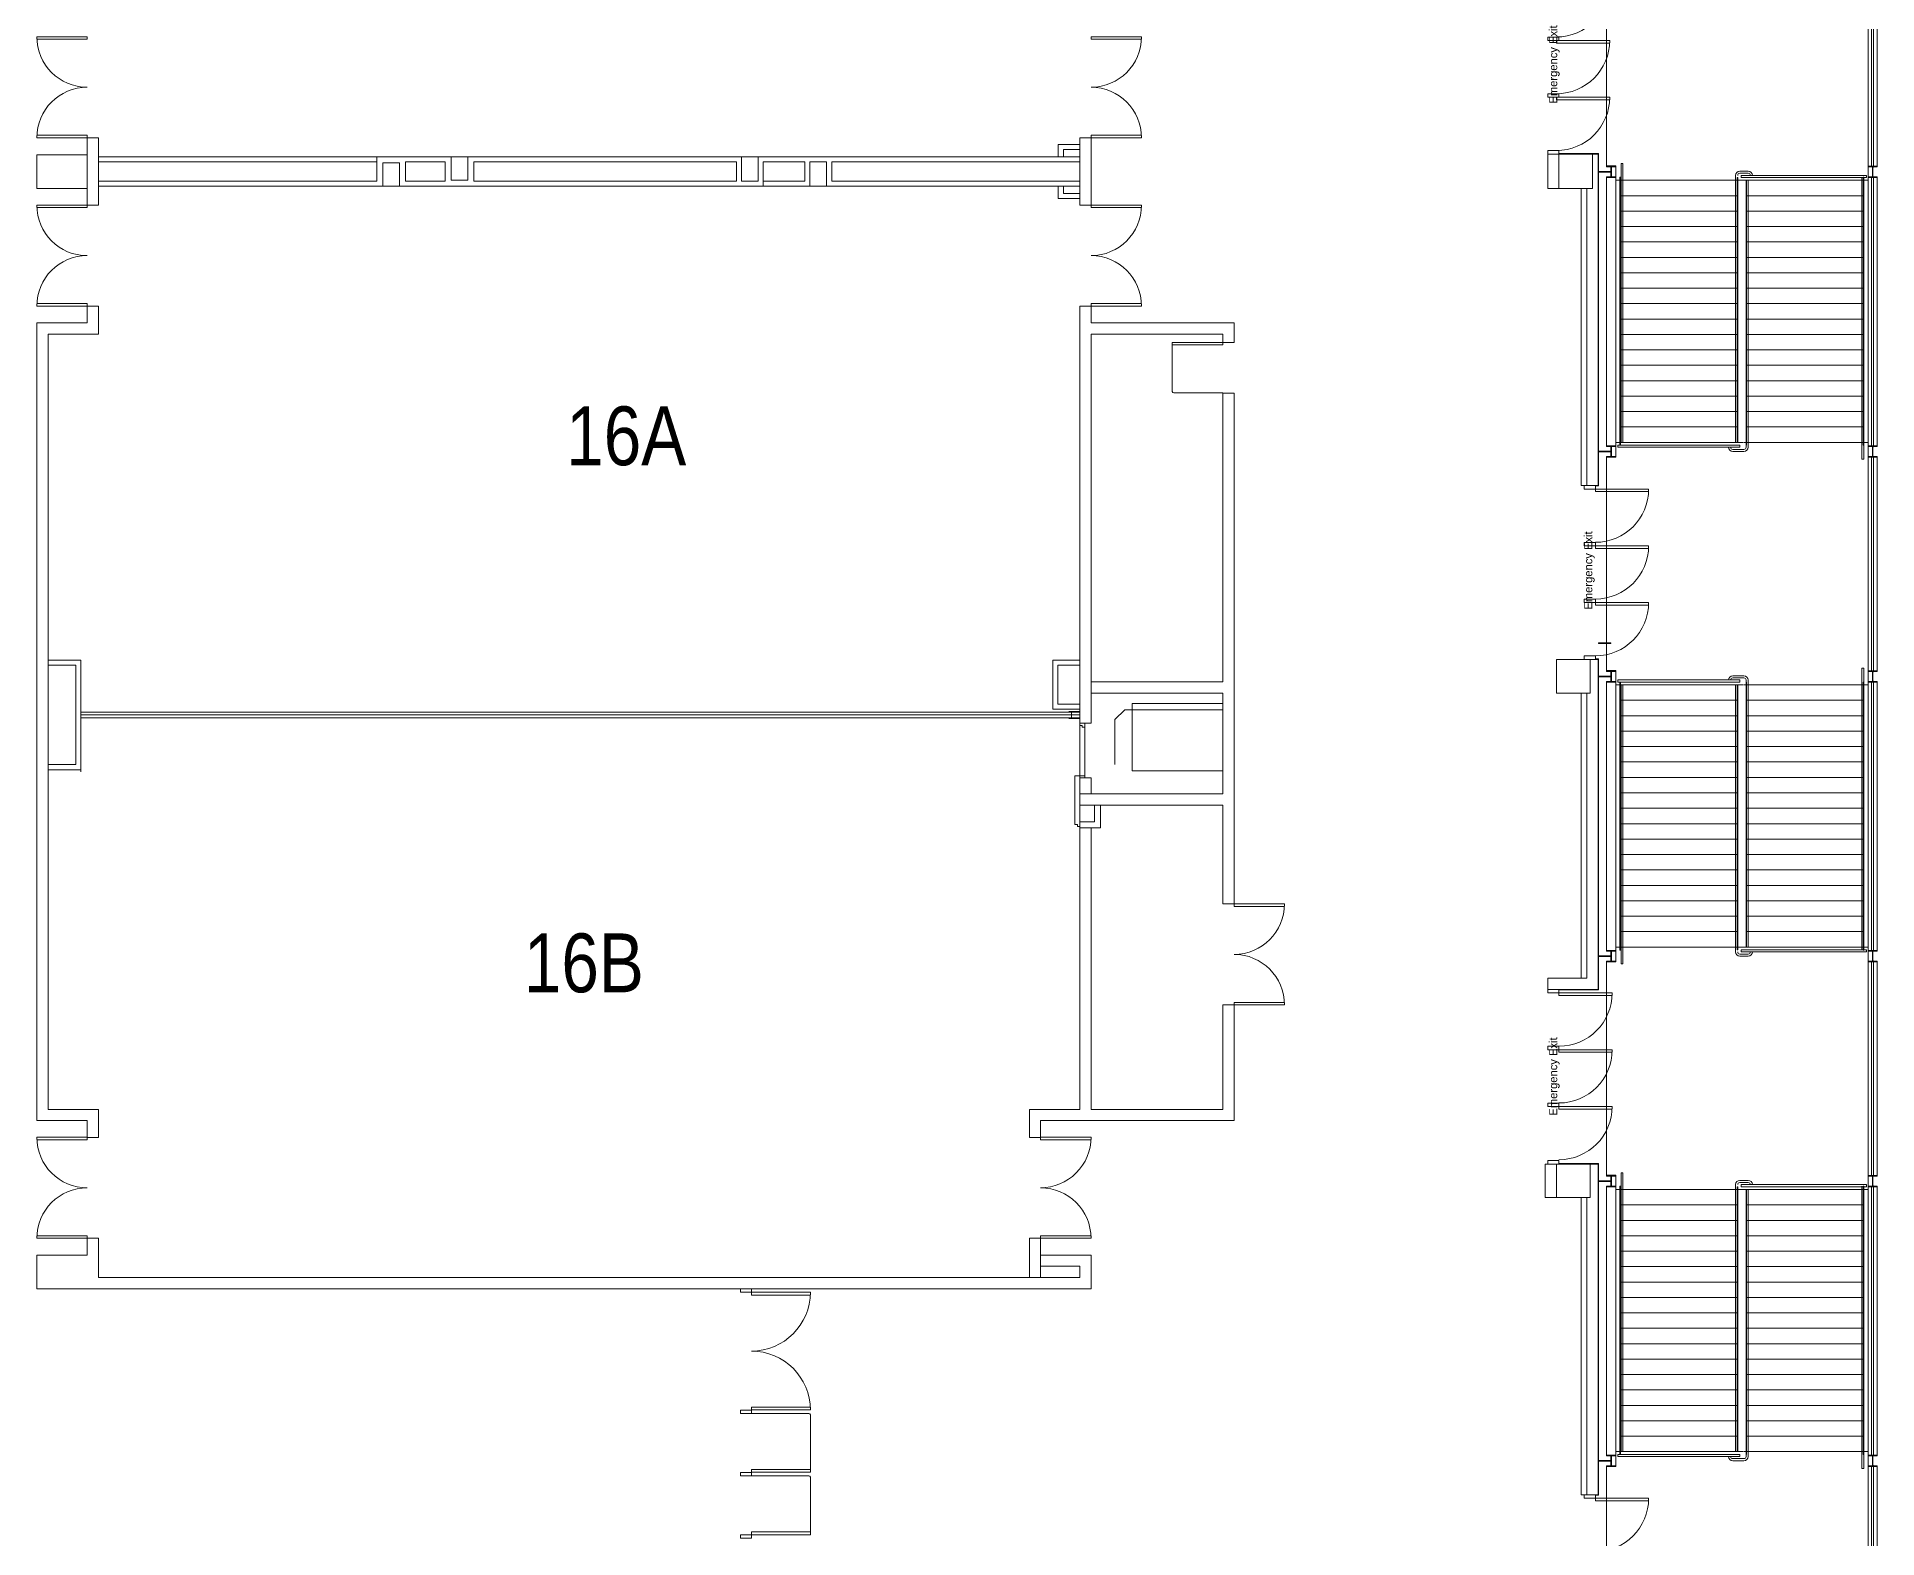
# Model space of a CAD drawing. Header units: inches. Extents: x -3410 to 5259, y -1080 to 3208.
# Drawn here: x 3946 to 5259, y 1166 to 2237 of the extents above; entities that cross this region are included whole.
import ezdxf

# ---------------------------------------------------------------- set-up
doc = ezdxf.new("R2010")
doc.units = ezdxf.units.IN
doc.header["$LTSCALE"] = 48
doc.header["$MEASUREMENT"] = 0
for name, color, linetype, lineweight in [('Venue-Airwalls', 7, 'Continuous', 5), ('Venue-Fire Apparatus and Text', 7, 'Continuous', 5), ('Venue-Text-Room ID', 5, 'Continuous', 5), ('Venue-Walls and Doors', 7, 'Continuous', 5)]:
    doc.layers.add(name, color=color, linetype=linetype, lineweight=lineweight)
doc.styles.add('Arial', font='Arial')
doc.styles.add('Arial Narrow', font='ARIALN.TTF')

# ---------------------------------------------------------------- blocks, each defined once
blk = doc.blocks.new('Group-6-1-1')
at = {"layer": 'Venue-Walls and Doors', "color": 7, "linetype": 'Continuous', "flags": 128}
blk.add_lwpolyline([(3641.238, 1041.748, 0.41421356), (3679.238, 1079.748), (3641.238, 1079.748), (3641.238, 1077.901), (3679.238, 1077.901)], format="xyb", dxfattribs=at)
blk = doc.blocks.new('Group-7-1-1')
at = {"layer": 'Venue-Walls and Doors', "color": 7, "linetype": 'Continuous', "flags": 128}
blk.add_lwpolyline([(3641.238, 1001.248, 0.41421356), (3679.238, 1039.248), (3641.238, 1039.248), (3641.238, 1037.401), (3679.238, 1037.401)], format="xyb", dxfattribs=at)
blk = doc.blocks.new('Group-8-1-1')
at = {"layer": 'Venue-Walls and Doors', "color": 7, "linetype": 'Continuous', "flags": 128}
blk.add_lwpolyline([(3641.238, 960.748, 0.41421356), (3679.238, 998.748), (3641.238, 998.748), (3641.238, 996.901), (3679.238, 996.901)], format="xyb", dxfattribs=at)
blk = doc.blocks.new('Group-9-1-1')
at = {"layer": 'Venue-Walls and Doors', "color": 7, "linetype": 'Continuous', "flags": 128}
blk.add_lwpolyline([(3642.986, 240.748, 0.41421356), (3680.986, 278.748), (3642.986, 278.748), (3642.986, 276.901), (3680.986, 276.901)], format="xyb", dxfattribs=at)
blk = doc.blocks.new('Group-10-1-1')
at = {"layer": 'Venue-Walls and Doors', "color": 7, "linetype": 'Continuous', "flags": 128}
blk.add_lwpolyline([(3642.986, 281.248, 0.41421356), (3680.986, 319.248), (3642.986, 319.248), (3642.986, 317.401), (3680.986, 317.401)], format="xyb", dxfattribs=at)
blk = doc.blocks.new('Group-11-1-1')
at = {"layer": 'Venue-Walls and Doors', "color": 7, "linetype": 'Continuous', "flags": 128}
blk.add_lwpolyline([(3642.986, 321.748, 0.41421356), (3680.986, 359.748), (3642.986, 359.748), (3642.986, 357.901), (3680.986, 357.901)], format="xyb", dxfattribs=at)
blk = doc.blocks.new('Group-12-1-1')
at = {"layer": 'Venue-Walls and Doors', "color": 7, "linetype": 'Continuous', "flags": 128}
blk.add_lwpolyline([(3668.988, -38.751, 0.41421356), (3706.988, -0.751), (3668.988, -0.751), (3668.988, -2.598), (3706.988, -2.598)], format="xyb", dxfattribs=at)
blk = doc.blocks.new('Group-28-1-1')
at = {"layer": 'Venue-Walls and Doors', "color": 7, "linetype": 'Continuous', "flags": 128}
blk.add_lwpolyline([(3668.988, 681.249), (3668.989, 681.249, 0.41420585), (3706.989, 719.248), (3706.989, 719.249), (3668.989, 719.249), (3668.989, 717.402), (3706.989, 717.402)], format="xyb", dxfattribs=at)
blk = doc.blocks.new('Group-29-1-1')
at = {"layer": 'Venue-Walls and Doors', "color": 7, "linetype": 'Continuous', "flags": 128}
blk.add_lwpolyline([(3668.988, 640.749), (3668.989, 640.749, 0.41420585), (3706.989, 678.748), (3706.989, 678.749), (3668.989, 678.749), (3668.989, 676.902), (3706.989, 676.902)], format="xyb", dxfattribs=at)
blk = doc.blocks.new('Group-30-1-1')
at = {"layer": 'Venue-Walls and Doors', "color": 7, "linetype": 'Continuous', "flags": 128}
blk.add_lwpolyline([(3668.988, 600.249), (3668.989, 600.249, 0.41420585), (3706.989, 638.248), (3706.989, 638.249), (3668.989, 638.249), (3668.989, 636.402), (3706.989, 636.402)], format="xyb", dxfattribs=at)
blk = doc.blocks.new('Group-70-1')
at = {"layer": 'Venue-Walls and Doors', "color": 7, "linetype": 'Continuous', "flags": 128}
blk.add_lwpolyline([(3109.029, 64.289), (3067.029, 64.289), (3067.029, 62.248), (3109.029, 62.248, 0.41421356), (3067.029, 104.248, 0.41421356), (3109.029, 146.248), (3067.029, 146.248), (3067.029, 144.207), (3109.029, 144.207)], format="xyb", dxfattribs=at)
blk = doc.blocks.new('Group-71-1')
at = {"layer": 'Venue-Walls and Doors', "color": 7, "linetype": 'Continuous', "flags": 128}
blk.add_lwpolyline([(3067.029, 59.747), (3108.029, 59.747, -0.41421356), (3109.029, 58.747), (3109.029, 17.747), (3067.029, 17.747), (3067.029, 19.788), (3109.029, 19.788)], format="xyb", dxfattribs=at)
blk = doc.blocks.new('Group-72-1')
at = {"layer": 'Venue-Walls and Doors', "color": 7, "linetype": 'Continuous', "flags": 128}
blk.add_lwpolyline([(3067.029, 15.247), (3108.029, 15.247, -0.41421356), (3109.029, 14.247), (3109.029, -26.753), (3067.029, -26.753), (3067.029, -24.712), (3109.029, -24.712)], format="xyb", dxfattribs=at)
blk = doc.blocks.new('Group-149-1')
at = {"layer": 'Venue-Walls and Doors', "color": 7, "linetype": 'Continuous', "flags": 128}
blk.add_lwpolyline([(3345.238, 971.614), (3309.238, 971.614), (3309.238, 969.864), (3345.238, 969.864, 0.41421356), (3309.238, 1005.864, 0.41421356), (3345.238, 1041.864), (3309.238, 1041.864), (3309.238, 1040.115), (3345.238, 1040.115)], format="xyb", dxfattribs=at)
blk = doc.blocks.new('Group-152-1')
at = {"layer": 'Venue-Walls and Doors', "color": 7, "linetype": 'Continuous', "flags": 128}
blk.add_lwpolyline([(2557.237, 1040.115), (2593.237, 1040.115), (2593.237, 1041.864), (2557.237, 1041.864), (2557.237, 1041.863, 0.41420543), (2593.237, 1005.864), (2593.238, 1005.864, 0.41421356), (2557.238, 969.864), (2593.238, 969.864), (2593.238, 971.614), (2557.238, 971.614)], format="xyb", dxfattribs=at)
blk = doc.blocks.new('Group-190-1')
at = {"layer": 'Venue-Walls and Doors', "color": 7, "linetype": 'Continuous', "flags": 128}
blk.add_lwpolyline([(3345.238, 851.497), (3309.238, 851.497), (3309.238, 849.747), (3345.238, 849.747, 0.41421356), (3309.238, 885.747, 0.41421356), (3345.238, 921.747), (3309.238, 921.747), (3309.238, 919.997), (3345.238, 919.997)], format="xyb", dxfattribs=at)
blk = doc.blocks.new('Group-191-1')
at = {"layer": 'Venue-Walls and Doors', "color": 7, "linetype": 'Continuous', "flags": 128}
blk.add_lwpolyline([(3403.241, 787.747), (3368.241, 787.747, -0.41421356), (3367.241, 788.747), (3367.241, 823.747), (3403.241, 823.747), (3403.241, 821.997), (3367.241, 821.997)], format="xyb", dxfattribs=at)
blk = doc.blocks.new('Group-194-1')
at = {"layer": 'Venue-Walls and Doors', "color": 7, "linetype": 'Continuous', "flags": 128}
blk.add_lwpolyline([(3309.239, 186.498), (3273.239, 186.498), (3273.239, 184.748), (3309.239, 184.748, 0.41421356), (3273.239, 220.748, 0.4142217), (3309.238, 256.748), (3273.238, 256.748), (3273.238, 254.998), (3309.238, 254.999)], format="xyb", dxfattribs=at)
blk = doc.blocks.new('Group-195-1')
at = {"layer": 'Venue-Walls and Doors', "color": 7, "linetype": 'Continuous', "flags": 128}
blk.add_lwpolyline([(3447.241, 352.997), (3411.241, 352.997), (3411.241, 351.248), (3447.241, 351.248, 0.41421356), (3411.241, 387.248, 0.41421356), (3447.241, 423.248), (3411.241, 423.248), (3411.241, 421.498), (3447.241, 421.498)], format="xyb", dxfattribs=at)
blk = doc.blocks.new('Group-251-1')
at = {"layer": 'Venue-Walls and Doors', "color": 7, "linetype": 'Continuous', "flags": 128}
blk.add_lwpolyline([(2557.238, 919.997), (2593.238, 919.997), (2593.238, 921.746), (2557.238, 921.746), (2557.238, 921.745, 0.41420543), (2593.238, 885.746), (2593.239, 885.746, 0.41421356), (2557.239, 849.746), (2593.239, 849.746), (2593.239, 851.496), (2557.239, 851.496)], format="xyb", dxfattribs=at)
blk = doc.blocks.new('Group-252-1')
at = {"layer": 'Venue-Walls and Doors', "color": 7, "linetype": 'Continuous', "flags": 128}
blk.add_lwpolyline([(2557.237, 254.999), (2593.237, 254.999), (2593.237, 256.748), (2557.237, 256.748), (2557.237, 256.747, 0.41420543), (2593.237, 220.748), (2593.238, 220.748, 0.41421356), (2557.238, 184.748), (2593.238, 184.748), (2593.238, 186.498), (2557.238, 186.498)], format="xyb", dxfattribs=at)

msp = doc.modelspace()

# ---------------------------------------------------------------- linework, layer by layer
at = {"layer": 'Venue-Airwalls', "linetype": 'Continuous'}
for p, q in [((4690.2, 1755.1), (3977.5, 1755.1)), ((4690.2, 1753.1), (3977.5, 1753.1)), ((4690.2, 1751.1), (3977.5, 1751.1)), ((4690.2, 1755.6), (4682.2, 1755.6)), ((4682.2, 1750.6), (4690.2, 1750.6)), ((4684.2, 1751.1), (4684.2, 1755.1))]:
    msp.add_line(p, q, dxfattribs=at)
at = {"layer": 'Venue-Walls and Doors', "linetype": 'Continuous'}
for p, q in [((5065.9, 2297.3), (5065.9, 2144.7)), ((5252.4, 2307.5), (5252.4, 2134.5)), ((5254.9, 2297.3), (5254.9, 2144.7)), ((5256.4, 2297.3), (5256.4, 2144.7)), ((5258.9, 2297.3), (5258.9, 2144.7)), ((3982.2, 2164.9), (3990.2, 2164.9)), ((3982.2, 2116.7), (3982.2, 2164.9)), ((3990.2, 2116.7), (3990.2, 2164.9)), ((4690.2, 2160.1), (4674.8, 2160.1)), ((4674.8, 2151.2), (4674.8, 2160.1)), ((4690.2, 2156.5), (4678.4, 2156.5)), ((4678.4, 2151.2), (4678.4, 2156.5)), ((4698.2, 2164.9), (4690.2, 2164.9)), ((4690.2, 2164.9), (4690.2, 2116.7)), ((4698.2, 2116.7), (4698.2, 2164.9)), ((5023.9, 2155.7), (5023.9, 2128.7)), ((5023.9, 2155.7), (5031.9, 2155.7)), ((5059.9, 2153.2), (5023.9, 2153.2)), ((5031.9, 2155.7), (5031.9, 2128.7)), ((5060.2, 2153.5), (5031.9, 2153.5)), ((5055.9, 2128.7), (5055.9, 2153.2)), ((5059.9, 2153.2), (5059.9, 1916.7)), ((5060.2, 1916.5), (5060.2, 2153.5)), ((3946.2, 2152.7), (3982.2, 2152.7)), ((3946.2, 2152.7), (3946.2, 2128.7)), ((4690.2, 2151.2), (3990.2, 2151.2)), ((4188.7, 2147.6), (3990.2, 2147.6)), ((4188.7, 2151.2), (4188.7, 2133.9)), ((4192.9, 2147), (4192.9, 2130.2)), ((4192.9, 2147), (4204.9, 2147)), ((4204.9, 2147), (4204.9, 2130.2)), ((4237.4, 2147.6), (4209.2, 2147.6)), ((4209.2, 2147.6), (4209.2, 2133.9)), ((4237.4, 2147.6), (4237.4, 2133.9)), ((4241.7, 2151.2), (4241.7, 2134.5)), ((4253.7, 2151.2), (4253.7, 2134.5)), ((4257.9, 2147.6), (4257.9, 2133.9)), ((4257.9, 2147.6), (4445.2, 2147.6)), ((4445.2, 2147.6), (4445.2, 2133.9)), ((4448.8, 2151.2), (4448.8, 2133.9)), ((4460.8, 2151.2), (4460.8, 2133.9)), ((4464.4, 2147.6), (4464.4, 2130.2)), ((4493.9, 2147.6), (4464.4, 2147.6)), ((4493.9, 2147.6), (4493.9, 2133.9)), ((4497.5, 2147.6), (4497.5, 2130.2)), ((4509.5, 2147.6), (4497.5, 2147.6)), ((4509.5, 2147.6), (4509.5, 2130.2)), ((4690.2, 2147.6), (4513.2, 2147.6)), ((4513.2, 2147.6), (4513.2, 2133.9)), ((5072.4, 2144.7), (5065.9, 2144.7)), ((5072.4, 2134.5), (5072.4, 2144.7)), ((5076.2, 2146.5), (5076.2, 1947.5)), ((5076.2, 2146.5), (5077.4, 2146.5)), ((5077.4, 2146.5), (5077.4, 1947.5)), ((5160.9, 2141), (5166.9, 2141)), ((3946.2, 2128.7), (3982.2, 2128.7)), ((4188.7, 2133.9), (3990.2, 2133.9)), ((4690.2, 2130.2), (3990.2, 2130.2)), ((4237.4, 2133.9), (4209.2, 2133.9)), ((4253.7, 2134.5), (4241.7, 2134.5)), ((4257.9, 2133.9), (4445.2, 2133.9)), ((4460.8, 2133.9), (4448.8, 2133.9)), ((4493.9, 2133.9), (4464.4, 2133.9)), ((4690.2, 2133.9), (4513.2, 2133.9)), ((4674.8, 2130.2), (4674.8, 2121.4)), ((4678.4, 2130.2), (4678.4, 2125)), ((5023.9, 2128.7), (5055.9, 2128.7)), ((5051.9, 2128.7), (5051.9, 1916.7)), ((5065.9, 1945.2), (5065.9, 2136.8)), ((5072.4, 1945.2), (5072.4, 2136.8)), ((5075.4, 2134.5), (5072.4, 2134.5)), ((5075.4, 2136.8), (5075.4, 1945.5)), ((5075.4, 2136.8), (5075.8, 2136.8)), ((5075.8, 2136.8), (5075.8, 1945.5)), ((5075.8, 2134.5), (5159, 2134.5)), ((5157.9, 1947.5), (5157.9, 2138)), ((5159, 1947.5), (5159, 2136.5)), ((5159, 2136.5), (5159.4, 2136.5)), ((5159.4, 1947.5), (5159.4, 2136.5)), ((5249, 2134.5), (5159.4, 2134.5)), ((5160.9, 2139.5), (5166.9, 2139.5)), ((5251.2, 2138), (5161.9, 2138)), ((5161.9, 2138), (5161.9, 2136.5)), ((5161.9, 2136.5), (5251.2, 2136.5)), ((5165.4, 2134.5), (5165.4, 1944)), ((5165.8, 1945.5), (5165.8, 2134.5)), ((5166.9, 1944), (5166.9, 2134.5)), ((5247.9, 2136.8), (5247.9, 1935.5)), ((5249, 2136.8), (5249, 1945.5)), ((5249, 2136.8), (5249.4, 2136.8)), ((5249.4, 2136.8), (5249.4, 1935.5)), ((5249.4, 2134.5), (5252.4, 2134.5)), ((5251.2, 2138), (5251.2, 2136.5)), ((5252.4, 1947.5), (5252.4, 2134.5)), ((5254.9, 1945.2), (5254.9, 2136.8)), ((5256.4, 1945.2), (5256.4, 2136.8)), ((5258.9, 1945.2), (5258.9, 2136.8)), ((3982.2, 2116.7), (3990.2, 2116.7)), ((4690.2, 2121.4), (4674.8, 2121.4)), ((4690.2, 2125), (4678.4, 2125)), ((4698.2, 2116.7), (4690.2, 2116.7)), ((5075.8, 2123.5), (5159, 2123.5)), ((5249, 2123.5), (5165.8, 2123.5)), ((5075.8, 2112.5), (5159, 2112.5)), ((5075.8, 2101.5), (5159, 2101.5)), ((5249, 2112.5), (5165.8, 2112.5)), ((5249, 2101.5), (5165.8, 2101.5)), ((5075.8, 2090.5), (5159, 2090.5)), ((5249, 2090.5), (5165.8, 2090.5)), ((5075.8, 2079.5), (5159, 2079.5)), ((5249, 2079.5), (5165.8, 2079.5)), ((5075.8, 2068.5), (5159, 2068.5)), ((5249, 2068.5), (5165.8, 2068.5)), ((5075.8, 2057.5), (5159, 2057.5)), ((5249, 2057.5), (5165.8, 2057.5)), ((3982.2, 2032.7), (3982.2, 2044.7)), ((3982.2, 2044.7), (3990.2, 2044.7)), ((3990.2, 2044.7), (3990.2, 2024.7)), ((4698.2, 2044.7), (4690.2, 2044.7)), ((4690.2, 2044.7), (4690.2, 1471.7)), ((4698.2, 2044.7), (4698.2, 2032.7)), ((5075.8, 2046.5), (5159, 2046.5)), ((5075.8, 2035.5), (5159, 2035.5)), ((5249, 2046.5), (5165.8, 2046.5)), ((5249, 2035.5), (5165.8, 2035.5)), ((3946.2, 1463.7), (3946.2, 2032.7)), ((3946.2, 2032.7), (3982.2, 2032.7)), ((3954.2, 1471.7), (3954.2, 2024.7)), ((3954.2, 2024.7), (3990.2, 2024.7)), ((4698.2, 2032.7), (4800.2, 2032.7)), ((4698.2, 2024.7), (4792.2, 2024.7)), ((4698.2, 2024.7), (4698.2, 1747.1)), ((4792.2, 2024.7), (4792.2, 2018.7)), ((4800.2, 2032.7), (4800.2, 2018.7)), ((5075.8, 2024.5), (5159, 2024.5)), ((5249, 2024.5), (5165.8, 2024.5)), ((4792.2, 2018.7), (4800.2, 2018.7)), ((5075.8, 2013.5), (5159, 2013.5)), ((5249, 2013.5), (5165.8, 2013.5)), ((5075.8, 2002.5), (5159, 2002.5)), ((5249, 2002.5), (5165.8, 2002.5)), ((4792.2, 1982.7), (4800.2, 1982.7)), ((4792.2, 1982.7), (4792.2, 1776.7)), ((4800.2, 1982.7), (4800.2, 1618.2)), ((5075.8, 1991.5), (5159, 1991.5)), ((5249, 1991.5), (5165.8, 1991.5)), ((5075.8, 1980.5), (5159, 1980.5)), ((5075.8, 1969.5), (5159, 1969.5)), ((5249, 1980.5), (5165.8, 1980.5)), ((5249, 1969.5), (5165.8, 1969.5)), ((5075.8, 1958.5), (5159, 1958.5)), ((5249, 1958.5), (5165.8, 1958.5)), ((5072.4, 1937.3), (5072.4, 1947.5)), ((5075.4, 1947.5), (5072.4, 1947.5)), ((5160.9, 1945.5), (5073.9, 1945.5)), ((5073.9, 1944), (5073.9, 1945.5)), ((5073.9, 1944), (5160.9, 1944)), ((5075.8, 1945.5), (5075.4, 1945.5)), ((5075.8, 1947.5), (5163.4, 1947.5)), ((5160.9, 1945.5), (5160.9, 1944)), ((5249, 1947.5), (5163.8, 1947.5)), ((5165.8, 1945.5), (5165.4, 1945.5)), ((5249, 1945.5), (5249.4, 1945.5)), ((5249.4, 1947.5), (5252.4, 1947.5)), ((5252.4, 1774.5), (5252.4, 1947.5)), ((5065.9, 1784.7), (5065.9, 1937.3)), ((5065.9, 1937.3), (5072.4, 1937.3)), ((5163.9, 1942.5), (5155.9, 1942.5)), ((5163.9, 1941), (5155.9, 1941)), ((5247.9, 1935.5), (5249.4, 1935.5)), ((5254.9, 1784.7), (5254.9, 1937.3)), ((5256.4, 1784.7), (5256.4, 1937.3)), ((5258.9, 1784.7), (5258.9, 1937.3)), ((5060.2, 1916.5), (5057.9, 1916.5)), ((3954.2, 1792.1), (3977.5, 1792.1)), ((3954.2, 1788.5), (3973.9, 1788.5)), ((3973.9, 1788.5), (3973.9, 1717.7)), ((3977.5, 1792.1), (3977.5, 1712.4)), ((4670.8, 1792.1), (4670.8, 1757.2)), ((4690.2, 1792.1), (4670.8, 1792.1)), ((4674.4, 1788.5), (4674.4, 1760.8)), ((4690.2, 1788.5), (4674.4, 1788.5)), ((5049.9, 1793), (5049.9, 1793)), ((5059.9, 1792.7), (5049.9, 1792.7)), ((5060.2, 1793), (5057.9, 1793)), ((5059.9, 1792.7), (5059.9, 1557.2)), ((5060.2, 1557), (5060.2, 1793)), ((5247.9, 1585.3), (5247.9, 1786.5)), ((5247.9, 1786.5), (5249.4, 1786.5)), ((5249.4, 1585.3), (5249.4, 1786.5)), ((4698.2, 1776.7), (4792.2, 1776.7)), ((5065.9, 1784.7), (5072.4, 1784.7)), ((5065.9, 1776.8), (5065.9, 1585.2)), ((5072.4, 1784.8), (5072.4, 1774.5)), ((5072.4, 1776.8), (5072.4, 1585.2)), ((5075.4, 1774.5), (5072.4, 1774.5)), ((5073.9, 1778), (5160.9, 1778)), ((5073.9, 1778), (5073.9, 1776.5)), ((5160.9, 1776.5), (5073.9, 1776.5)), ((5075.4, 1585.3), (5075.4, 1776.5)), ((5075.8, 1776.5), (5075.4, 1776.5)), ((5075.8, 1585.3), (5075.8, 1776.5)), ((5075.8, 1774.5), (5163.4, 1774.5)), ((5076.2, 1575.5), (5076.2, 1774.5)), ((5077.4, 1575.5), (5077.4, 1774.5)), ((5163.9, 1781), (5155.9, 1781)), ((5163.9, 1779.5), (5155.9, 1779.5)), ((5157.9, 1774.5), (5157.9, 1584)), ((5159, 1774.5), (5159, 1585.5)), ((5159.4, 1774.5), (5159.4, 1585.5)), ((5160.9, 1776.5), (5160.9, 1778)), ((5249, 1774.5), (5163.8, 1774.5)), ((5165.4, 1778), (5165.4, 1587.5)), ((5165.8, 1776.5), (5165.4, 1776.5)), ((5165.8, 1776.5), (5165.8, 1587.5)), ((5166.9, 1778), (5166.9, 1587.5)), ((5249, 1585.3), (5249, 1776.5)), ((5249, 1776.5), (5249.4, 1776.5)), ((5249.4, 1774.5), (5252.4, 1774.5)), ((5252.4, 1774.5), (5252.4, 1587.5)), ((5254.9, 1776.8), (5254.9, 1585.2)), ((5256.4, 1776.8), (5256.4, 1585.2)), ((5258.9, 1776.8), (5258.9, 1585.2)), ((4690.2, 1760.8), (4674.4, 1760.8)), ((4698.2, 1768.7), (4792.2, 1768.7)), ((4727.4, 1761.2), (4792.2, 1761.2)), ((4727.4, 1761.2), (4727.4, 1713.2)), ((4792.2, 1768.7), (4792.2, 1696.7)), ((5047.7, 1768.7), (5047.7, 1565.2)), ((5051.9, 1768.7), (5051.9, 1565.2)), ((5075.8, 1763.5), (5159, 1763.5)), ((5249, 1763.5), (5165.8, 1763.5)), ((4690.2, 1757.2), (4670.8, 1757.2)), ((4698.2, 1747.1), (4690.2, 1747.1)), ((4693.7, 1747.1), (4693.7, 1708.1)), ((4715.2, 1749.7), (4722.2, 1756.7)), ((4715.2, 1749.7), (4715.2, 1717.7)), ((4722.2, 1756.7), (4792.2, 1756.7)), ((5075.8, 1752.5), (5159, 1752.5)), ((5249, 1752.5), (5165.8, 1752.5)), ((4691.9, 1745.6), (4690.2, 1745.6)), ((4691.9, 1744.3), (4691.9, 1745.6)), ((4693.7, 1744.3), (4691.9, 1744.3)), ((5075.8, 1741.5), (5159, 1741.5)), ((5249, 1741.5), (5165.8, 1741.5)), ((3946.2, 1721.4), (3946.2, 1721.4)), ((5075.8, 1730.5), (5159, 1730.5)), ((5249, 1730.5), (5165.8, 1730.5)), ((3946.2, 1713.4), (3946.2, 1713.4)), ((3973.9, 1717.7), (3954.2, 1717.7)), ((3977.5, 1714), (3954.2, 1714)), ((4693.7, 1709.6), (4686.7, 1709.6)), ((4686.7, 1709.6), (4686.7, 1674.8)), ((4690.2, 1708.1), (4698.2, 1708.1)), ((4698.2, 1696.7), (4698.2, 1708.1)), ((4727.4, 1713.2), (4792.2, 1713.2)), ((5075.8, 1719.5), (5159, 1719.5)), ((5075.8, 1708.5), (5159, 1708.5)), ((5249, 1719.5), (5165.8, 1719.5)), ((5249, 1708.5), (5165.8, 1708.5)), ((4690.2, 1696.7), (4792.2, 1696.7)), ((5075.8, 1697.5), (5159, 1697.5)), ((5249, 1697.5), (5165.8, 1697.5)), ((4690.2, 1688.7), (4792.2, 1688.7)), ((4700.7, 1688.7), (4700.7, 1676.7)), ((4704.9, 1672.5), (4704.9, 1688.7)), ((4792.2, 1688.7), (4792.2, 1618.2)), ((5075.8, 1686.5), (5159, 1686.5)), ((5249, 1686.5), (5165.8, 1686.5)), ((4688.4, 1674.8), (4686.7, 1674.8)), ((4688.4, 1673.6), (4688.4, 1674.8)), ((4688.4, 1673.6), (4690.2, 1673.6)), ((4700.7, 1676.7), (4690.2, 1676.7)), ((4704.9, 1672.5), (4690.2, 1672.5)), ((4698.2, 1672.5), (4698.2, 1471.7)), ((5075.8, 1675.5), (5159, 1675.5)), ((5249, 1675.5), (5165.8, 1675.5)), ((5075.8, 1664.5), (5159, 1664.5)), ((5249, 1664.5), (5165.8, 1664.5)), ((5075.8, 1653.5), (5159, 1653.5)), ((5075.8, 1642.5), (5159, 1642.5)), ((5249, 1653.5), (5165.8, 1653.5)), ((5249, 1642.5), (5165.8, 1642.5)), ((5075.8, 1631.5), (5159, 1631.5)), ((5249, 1631.5), (5165.8, 1631.5)), ((4800.2, 1618.2), (4792.2, 1618.2)), ((5075.8, 1620.5), (5159, 1620.5)), ((5249, 1620.5), (5165.8, 1620.5)), ((5075.8, 1609.5), (5159, 1609.5)), ((5249, 1609.5), (5165.8, 1609.5)), ((5075.8, 1598.5), (5159, 1598.5)), ((5249, 1598.5), (5165.8, 1598.5)), ((5065.9, 1577.3), (5065.9, 1424.7)), ((5072.4, 1577.3), (5065.9, 1577.3)), ((5075.4, 1587.5), (5072.4, 1587.5)), ((5072.4, 1587.5), (5072.4, 1577.3)), ((5075.4, 1585.3), (5075.8, 1585.3)), ((5075.8, 1587.5), (5159, 1587.5)), ((5076.2, 1575.5), (5077.4, 1575.5)), ((5159, 1585.5), (5159.4, 1585.5)), ((5249, 1587.5), (5159.4, 1587.5)), ((5160.9, 1582.5), (5166.9, 1582.5)), ((5160.9, 1581), (5166.9, 1581)), ((5161.9, 1585.5), (5251.2, 1585.5)), ((5161.9, 1584), (5161.9, 1585.5)), ((5251.2, 1584), (5161.9, 1584)), ((5249, 1585.3), (5249.4, 1585.3)), ((5249.4, 1587.5), (5252.4, 1587.5)), ((5251.2, 1584), (5251.2, 1585.5)), ((5252.4, 1587.5), (5252.4, 1414.5)), ((5254.9, 1577.3), (5254.9, 1424.7)), ((5256.4, 1577.3), (5256.4, 1424.7)), ((5258.9, 1577.3), (5258.9, 1424.7)), ((5023.9, 1565.2), (5051.9, 1565.2)), ((5023.9, 1557.2), (5059.9, 1557.2)), ((5031.9, 1557), (5060.2, 1557)), ((4792.2, 1546.2), (4792.2, 1471.7)), ((4800.2, 1546.2), (4792.2, 1546.2)), ((4800.2, 1546.2), (4800.2, 1463.7)), ((3990.2, 1471.7), (3954.2, 1471.7)), ((3990.2, 1471.7), (3990.2, 1451.7)), ((4654.2, 1471.7), (4690.2, 1471.7)), ((4654.2, 1471.7), (4654.2, 1451.7)), ((4698.2, 1471.7), (4792.2, 1471.7)), ((3982.2, 1463.7), (3946.2, 1463.7)), ((3982.2, 1463.7), (3982.2, 1451.7)), ((4662.2, 1463.7), (4800.2, 1463.7)), ((4662.2, 1463.7), (4662.2, 1451.7)), ((3982.2, 1451.7), (3990.2, 1451.7)), ((4662.2, 1451.7), (4654.2, 1451.7)), ((5022.2, 1432.7), (5022.2, 1408.7)), ((5059.9, 1432.7), (5022.2, 1432.7)), ((5030.2, 1432.7), (5030.2, 1408.7)), ((5060.2, 1433), (5031.9, 1433)), ((5054.2, 1408.7), (5054.2, 1432.7)), ((5059.9, 1432.7), (5059.9, 1196.7)), ((5060.2, 1196.5), (5060.2, 1433)), ((5072.4, 1424.7), (5065.9, 1424.7)), ((5072.4, 1414.5), (5072.4, 1424.7)), ((5076.2, 1426.5), (5076.2, 1227.5)), ((5076.2, 1426.5), (5077.4, 1426.5)), ((5077.4, 1426.5), (5077.4, 1227.5)), ((5157.9, 1227.5), (5157.9, 1418)), ((5160.9, 1421), (5166.9, 1421)), ((5160.9, 1419.5), (5166.9, 1419.5)), ((5251.2, 1418), (5161.9, 1418)), ((5161.9, 1418), (5161.9, 1416.5)), ((5251.2, 1418), (5251.2, 1416.5)), ((5022.2, 1408.7), (5054.2, 1408.7)), ((5047.7, 1408.7), (5047.7, 1196.7)), ((5051.9, 1408.7), (5051.9, 1196.7)), ((5065.9, 1225.2), (5065.9, 1416.8)), ((5072.4, 1225.2), (5072.4, 1416.8)), ((5075.4, 1414.5), (5072.4, 1414.5)), ((5075.4, 1416.8), (5075.4, 1225.5)), ((5075.4, 1416.8), (5075.8, 1416.8)), ((5075.8, 1416.8), (5075.8, 1225.5)), ((5075.8, 1414.5), (5159, 1414.5)), ((5159, 1227.5), (5159, 1416.5)), ((5159, 1416.5), (5159.4, 1416.5)), ((5159.4, 1227.5), (5159.4, 1416.5)), ((5249, 1414.5), (5159.4, 1414.5)), ((5161.9, 1416.5), (5251.2, 1416.5)), ((5165.4, 1414.5), (5165.4, 1224)), ((5165.8, 1225.5), (5165.8, 1414.5)), ((5166.9, 1224), (5166.9, 1414.5)), ((5247.9, 1416.8), (5247.9, 1215.5)), ((5249, 1416.8), (5249, 1225.5)), ((5249, 1416.8), (5249.4, 1416.8)), ((5249.4, 1416.8), (5249.4, 1215.5)), ((5249.4, 1414.5), (5252.4, 1414.5)), ((5252.4, 1227.5), (5252.4, 1414.5)), ((5254.9, 1225.2), (5254.9, 1416.8)), ((5256.4, 1225.2), (5256.4, 1416.8)), ((5258.9, 1225.2), (5258.9, 1416.8)), ((5075.8, 1403.5), (5159, 1403.5)), ((5075.8, 1392.5), (5159, 1392.5)), ((5249, 1403.5), (5165.8, 1403.5)), ((5249, 1392.5), (5165.8, 1392.5)), ((3982.2, 1379.7), (3982.2, 1367.7)), ((3982.2, 1379.7), (3990.2, 1379.7)), ((3990.2, 1379.7), (3990.2, 1351.7)), ((4654.2, 1379.7), (4654.2, 1351.7)), ((4662.2, 1379.7), (4654.2, 1379.7)), ((4662.2, 1379.7), (4662.2, 1351.7)), ((5075.8, 1381.5), (5159, 1381.5)), ((5249, 1381.5), (5165.8, 1381.5)), ((3946.2, 1367.7), (3946.2, 1343.7)), ((3982.2, 1367.7), (3946.2, 1367.7)), ((4662.2, 1367.7), (4698.2, 1367.7)), ((4698.2, 1343.7), (4698.2, 1367.7)), ((5075.8, 1370.5), (5159, 1370.5)), ((5249, 1370.5), (5165.8, 1370.5)), ((4662.2, 1359.7), (4690.2, 1359.7)), ((4690.2, 1359.7), (4690.2, 1351.7)), ((5075.8, 1359.5), (5159, 1359.5)), ((5249, 1359.5), (5165.8, 1359.5)), ((4698.2, 1343.7), (3946.2, 1343.7)), ((4690.2, 1351.7), (3990.2, 1351.7)), ((5075.8, 1348.5), (5159, 1348.5)), ((5249, 1348.5), (5165.8, 1348.5)), ((5075.8, 1337.5), (5159, 1337.5)), ((5075.8, 1326.5), (5159, 1326.5)), ((5249, 1337.5), (5165.8, 1337.5)), ((5249, 1326.5), (5165.8, 1326.5)), ((5075.8, 1315.5), (5159, 1315.5)), ((5249, 1315.5), (5165.8, 1315.5)), ((5075.8, 1304.5), (5159, 1304.5)), ((5249, 1304.5), (5165.8, 1304.5)), ((5075.8, 1293.5), (5159, 1293.5)), ((5249, 1293.5), (5165.8, 1293.5)), ((5075.8, 1282.5), (5159, 1282.5)), ((5249, 1282.5), (5165.8, 1282.5)), ((5075.8, 1271.5), (5159, 1271.5)), ((5075.8, 1260.5), (5159, 1260.5)), ((5249, 1271.5), (5165.8, 1271.5)), ((5249, 1260.5), (5165.8, 1260.5)), ((4448, 1257.2), (4456, 1257.2)), ((4456, 1257.2), (4448, 1257.2)), ((4456, 1254.7), (4448, 1254.7)), ((4456, 1254.7), (4456, 1257.2)), ((5075.8, 1249.5), (5159, 1249.5)), ((5249, 1249.5), (5165.8, 1249.5)), ((5075.8, 1238.5), (5159, 1238.5)), ((5249, 1238.5), (5165.8, 1238.5)), ((5072.4, 1217.3), (5072.4, 1227.5)), ((5075.4, 1227.5), (5072.4, 1227.5)), ((5160.9, 1225.5), (5073.9, 1225.5)), ((5073.9, 1224), (5073.9, 1225.5)), ((5073.9, 1224), (5160.9, 1224)), ((5075.8, 1225.5), (5075.4, 1225.5)), ((5075.8, 1227.5), (5163.4, 1227.5)), ((5163.9, 1222.5), (5155.9, 1222.5)), ((5163.9, 1221), (5155.9, 1221)), ((5160.9, 1225.5), (5160.9, 1224)), ((5249, 1227.5), (5163.8, 1227.5)), ((5165.8, 1225.5), (5165.4, 1225.5)), ((5249, 1225.5), (5249.4, 1225.5)), ((5249.4, 1227.5), (5252.4, 1227.5)), ((5252.4, 1054.5), (5252.4, 1227.5)), ((5065.9, 1217.3), (5072.4, 1217.3)), ((5065.9, 1064.7), (5065.9, 1217.3)), ((5247.9, 1215.5), (5249.4, 1215.5)), ((5254.9, 1064.7), (5254.9, 1217.3)), ((5256.4, 1064.7), (5256.4, 1217.3)), ((5258.9, 1064.7), (5258.9, 1217.3)), ((5059.9, 1196.7), (5047.7, 1196.7)), ((5060.2, 1196.5), (5057.9, 1196.5))]:
    msp.add_line(p, q, dxfattribs=at)
at = {"layer": 'Venue-Walls and Doors', "linetype": 'Continuous', "flags": 128}
for points in [[(5031.9, 2236.7), (5031.9, 2234.2), (5023.9, 2234.2), (5023.9, 2236.7)], [(5031.9, 2196.2), (5031.9, 2193.7), (5023.9, 2193.7), (5023.9, 2196.2)], [(5057.9, 1916.7), (5057.9, 1914.2), (5049.9, 1914.2), (5049.9, 1916.7)], [(5057.9, 1876.2), (5049.9, 1876.2), (5049.9, 1873.7), (5057.9, 1873.7)], [(5057.9, 1835.7), (5057.9, 1833.2), (5049.9, 1833.2), (5049.9, 1835.7)], [(5060.2, 1804.6), (5069, 1804.6), (5069, 1804.1), (5060.2, 1804.1)], [(5030.2, 1768.7), (5054.2, 1768.7), (5054.2, 1792.7), (5030.2, 1792.7)], [(5057.9, 1795.2), (5057.9, 1792.7), (5049.9, 1792.7), (5049.9, 1795.2)], [(5031.9, 1516.7), (5031.9, 1514.2), (5023.9, 1514.2), (5023.9, 1516.7)], [(5031.9, 1476.2), (5023.9, 1476.2), (5023.9, 1473.7), (5031.9, 1473.7)], [(4456, 1212.7), (4456, 1210.2), (4448, 1210.2), (4448, 1212.7)], [(5057.9, 1196.7), (5057.9, 1194.2), (5049.9, 1194.2), (5049.9, 1196.7)], [(4456, 1168.2), (4448, 1168.2), (4448, 1165.7), (4456, 1165.7)]]:
    msp.add_lwpolyline(points, close=True, dxfattribs=at)
for points in [[(5069, 2140.2), (5060.2, 2140.2), (5060.2, 2140.7), (5069, 2140.7)], [(5059.9, 1916.7), (5047.7, 1916.7), (5047.7, 2128.7)], [(5069, 1940.7), (5060.2, 1940.7), (5060.2, 1941.2), (5069, 1941.2)], [(5069, 1780.2), (5060.2, 1780.2), (5060.2, 1780.7), (5069, 1780.7)], [(5069, 1580.7), (5060.2, 1580.7), (5060.2, 1581.2), (5069, 1581.2)], [(5031.9, 1557.2), (5031.9, 1554.7), (5023.9, 1554.7), (5023.9, 1565.2)], [(5023.9, 1432.7), (5023.9, 1435.2), (5031.9, 1435.2), (5031.9, 1432.7)], [(5069, 1420.2), (5060.2, 1420.2), (5060.2, 1420.7), (5069, 1420.7)], [(4456, 1343.7), (4456, 1341.2), (4448, 1341.2), (4448, 1343.7)], [(4448, 1257.2), (4448, 1254.7), (4456, 1254.7)], [(5069, 1220.7), (5060.2, 1220.7), (5060.2, 1221.2), (5069, 1221.2)]]:
    msp.add_lwpolyline(points, dxfattribs=at)
for points in [[(5065.9, 2136.5), (5065.9, 2136.9), (5068.6, 2136.9, 0.414214), (5069, 2137.3), (5069, 2143.7, 0.414214), (5068.6, 2144.1), (5065.9, 2144.1), (5065.9, 2144.5), (5072.4, 2144.5), (5072.4, 2144.1), (5069.8, 2144.1, 0.414214), (5069.4, 2143.7), (5069.4, 2137.3, 0.414214), (5069.8, 2136.9), (5072.4, 2136.9), (5072.4, 2136.5), (5065.9, 2136.5)], [(5258.9, 2136.5), (5258.9, 2136.9), (5256.3, 2136.9, -0.414214), (5255.9, 2137.3), (5255.9, 2143.7, -0.414214), (5256.3, 2144.1), (5258.9, 2144.1), (5258.9, 2144.5), (5252.4, 2144.5), (5252.4, 2144.1), (5255.1, 2144.1, -0.414214), (5255.5, 2143.7), (5255.5, 2137.3, -0.414214), (5255.1, 2136.9), (5252.4, 2136.9), (5252.4, 2136.5), (5258.9, 2136.5)], [(5065.9, 1937), (5065.9, 1937.4), (5068.6, 1937.4, 0.414214), (5069, 1937.8), (5069, 1944.2, 0.414214), (5068.6, 1944.6), (5065.9, 1944.6), (5065.9, 1945), (5072.4, 1945), (5072.4, 1944.6), (5069.8, 1944.6, 0.414214), (5069.4, 1944.2), (5069.4, 1937.8, 0.414214), (5069.8, 1937.4), (5072.4, 1937.4), (5072.4, 1937), (5065.9, 1937)], [(5258.9, 1937), (5258.9, 1937.4), (5256.3, 1937.4, -0.414214), (5255.9, 1937.8), (5255.9, 1944.2, -0.414214), (5256.3, 1944.6), (5258.9, 1944.6), (5258.9, 1945), (5252.4, 1945), (5252.4, 1944.6), (5255.1, 1944.6, -0.414214), (5255.5, 1944.2), (5255.5, 1937.8, -0.414214), (5255.1, 1937.4), (5252.4, 1937.4), (5252.4, 1937), (5258.9, 1937)], [(5065.9, 1776.5), (5065.9, 1776.9), (5068.6, 1776.9, 0.414214), (5069, 1777.3), (5069, 1783.7, 0.414214), (5068.6, 1784.1), (5065.9, 1784.1), (5065.9, 1784.5), (5072.4, 1784.5), (5072.4, 1784.1), (5069.8, 1784.1, 0.414214), (5069.4, 1783.7), (5069.4, 1777.3, 0.414214), (5069.8, 1776.9), (5072.4, 1776.9), (5072.4, 1776.5), (5065.9, 1776.5)], [(5258.9, 1776.5), (5258.9, 1776.9), (5256.3, 1776.9, -0.414214), (5255.9, 1777.3), (5255.9, 1783.7, -0.414214), (5256.3, 1784.1), (5258.9, 1784.1), (5258.9, 1784.5), (5252.4, 1784.5), (5252.4, 1784.1), (5255.1, 1784.1, -0.414214), (5255.5, 1783.7), (5255.5, 1777.3, -0.414214), (5255.1, 1776.9), (5252.4, 1776.9), (5252.4, 1776.5), (5258.9, 1776.5)], [(5065.9, 1577), (5065.9, 1577.4), (5068.6, 1577.4, 0.414214), (5069, 1577.8), (5069, 1584.2, 0.414214), (5068.6, 1584.6), (5065.9, 1584.6), (5065.9, 1585), (5072.4, 1585), (5072.4, 1584.6), (5069.8, 1584.6, 0.414214), (5069.4, 1584.2), (5069.4, 1577.8, 0.414214), (5069.8, 1577.4), (5072.4, 1577.4), (5072.4, 1577), (5065.9, 1577)], [(5258.9, 1577), (5258.9, 1577.4), (5256.3, 1577.4, -0.414214), (5255.9, 1577.8), (5255.9, 1584.2, -0.414214), (5256.3, 1584.6), (5258.9, 1584.6), (5258.9, 1585), (5252.4, 1585), (5252.4, 1584.6), (5255.1, 1584.6, -0.414214), (5255.5, 1584.2), (5255.5, 1577.8, -0.414214), (5255.1, 1577.4), (5252.4, 1577.4), (5252.4, 1577), (5258.9, 1577)], [(5065.9, 1416.5), (5065.9, 1416.9), (5068.6, 1416.9, 0.414214), (5069, 1417.3), (5069, 1423.7, 0.414214), (5068.6, 1424.1), (5065.9, 1424.1), (5065.9, 1424.5), (5072.4, 1424.5), (5072.4, 1424.1), (5069.8, 1424.1, 0.414214), (5069.4, 1423.7), (5069.4, 1417.3, 0.414214), (5069.8, 1416.9), (5072.4, 1416.9), (5072.4, 1416.5), (5065.9, 1416.5)], [(5258.9, 1416.5), (5258.9, 1416.9), (5256.3, 1416.9, -0.414214), (5255.9, 1417.3), (5255.9, 1423.7, -0.414214), (5256.3, 1424.1), (5258.9, 1424.1), (5258.9, 1424.5), (5252.4, 1424.5), (5252.4, 1424.1), (5255.1, 1424.1, -0.414214), (5255.5, 1423.7), (5255.5, 1417.3, -0.414214), (5255.1, 1416.9), (5252.4, 1416.9), (5252.4, 1416.5), (5258.9, 1416.5)], [(5065.9, 1217), (5065.9, 1217.4), (5068.6, 1217.4, 0.414214), (5069, 1217.8), (5069, 1224.2, 0.414214), (5068.6, 1224.6), (5065.9, 1224.6), (5065.9, 1225), (5072.4, 1225), (5072.4, 1224.6), (5069.8, 1224.6, 0.414214), (5069.4, 1224.2), (5069.4, 1217.8, 0.414214), (5069.8, 1217.4), (5072.4, 1217.4), (5072.4, 1217), (5065.9, 1217)], [(5258.9, 1217), (5258.9, 1217.4), (5256.3, 1217.4, -0.414214), (5255.9, 1217.8), (5255.9, 1224.2, -0.414214), (5256.3, 1224.6), (5258.9, 1224.6), (5258.9, 1225), (5252.4, 1225), (5252.4, 1224.6), (5255.1, 1224.6, -0.414214), (5255.5, 1224.2), (5255.5, 1217.8, -0.414214), (5255.1, 1217.4), (5252.4, 1217.4), (5252.4, 1217), (5258.9, 1217)]]:
    msp.add_lwpolyline(points, format="xyb", dxfattribs=at)
at = {"layer": 'Venue-Walls and Doors', "linetype": 'Continuous'}
for centre, radius, start, end in [((5160.9, 2138), 3, 90, 180), ((5166.9, 2138), 3, 0, 90), ((5160.9, 2138), 1.5, 90, 180), ((5166.9, 2138), 1.5, 360, 90), ((5155.9, 1944), 3, 180, 270), ((5155.9, 1944), 1.5, 180, 270), ((5163.9, 1944), 1.5, 270, 0), ((5163.9, 1944), 3, 270, 360), ((5155.9, 1778), 3, 90, 180), ((5155.9, 1778), 1.5, 90, 180), ((5163.9, 1778), 3, 360, 90), ((5163.9, 1778), 1.5, 0, 90), ((5160.9, 1584), 3, 180, 270), ((5160.9, 1584), 1.5, 180, 270), ((5166.9, 1584), 1.5, 270, 0), ((5166.9, 1584), 3, 270, 360), ((5160.9, 1418), 3, 90, 180), ((5160.9, 1418), 1.5, 90, 180), ((5166.9, 1418), 3, 360, 90), ((5166.9, 1418), 1.5, 360, 90), ((5155.9, 1224), 3, 180, 270), ((5155.9, 1224), 1.5, 180, 270), ((5163.9, 1224), 1.5, 270, 0), ((5163.9, 1224), 3, 270, 360)]:
    msp.add_arc(centre, radius, start, end, dxfattribs=at)

# ---------------------------------------------------------------- block references
at = {"layer": 'Venue-Walls and Doors'}
for name in ['Group-6-1-1', 'Group-152-1', 'Group-149-1', 'Group-7-1-1', 'Group-8-1-1', 'Group-251-1', 'Group-190-1', 'Group-191-1', 'Group-28-1-1', 'Group-29-1-1', 'Group-30-1-1', 'Group-195-1', 'Group-11-1-1', 'Group-10-1-1', 'Group-9-1-1', 'Group-252-1', 'Group-194-1', 'Group-70-1', 'Group-71-1', 'Group-72-1', 'Group-12-1-1']:
    msp.add_blockref(name, (1388.9, 1195), dxfattribs=at)

# ---------------------------------------------------------------- texts
at = {"layer": 'Venue-Fire Apparatus and Text', "color": 1, "transparency": 33554687, "char_height": 5.708, "attachment_point": 7, "rotation": 90, "line_spacing_factor": 0.970891, "style": 'Arial'}
for insert in [(5032.4, 2189.2), (5057.4, 1828.2), (5032.4, 1467.2)]:
    msp.add_mtext('Emergency Exit', dxfattribs=dict(at, insert=insert))
at = {"layer": 'Venue-Text-Room ID', "char_height": 42, "attachment_point": 2, "line_spacing_factor": 0.972647, "style": 'Arial Narrow'}
for s, insert in [('16A', (4366.6, 1973.2)), ('16B', (4336.4, 1597.2))]:
    msp.add_mtext(s, dxfattribs=dict(at, insert=insert))

doc.saveas('drawing.dxf')
